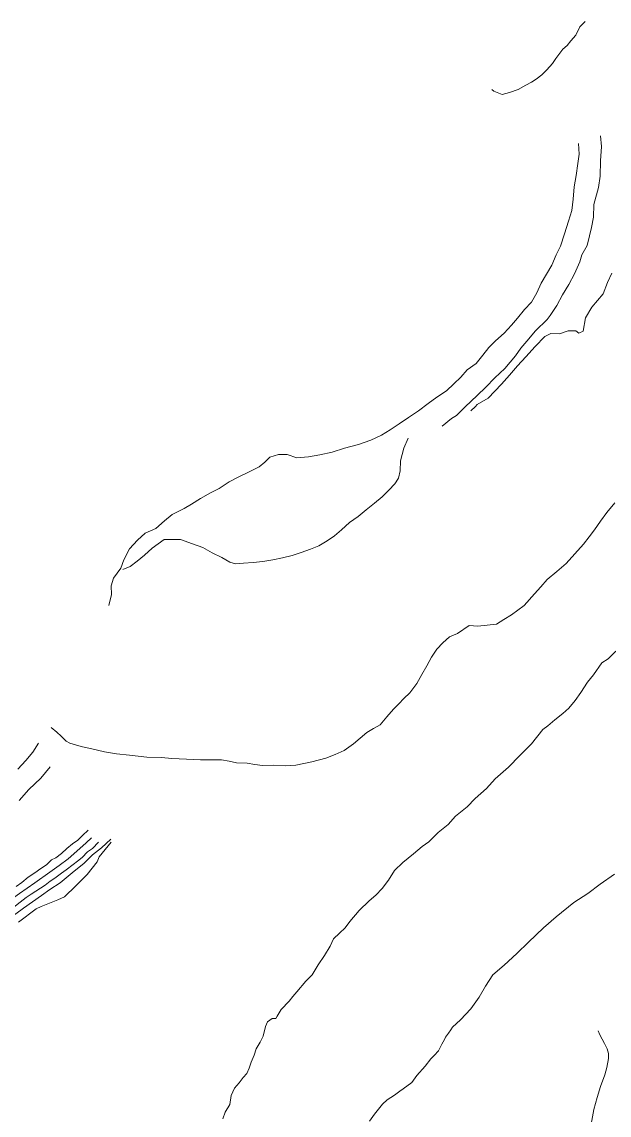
# Model space of a CAD drawing. Extents: x 683321 to 688873, y 7661944 to 7668387.
# Drawn here: x 685194.4 to 685431.5, y 7667443.6 to 7667884.7 of the extents above; entities that cross this region are included whole.
import ezdxf

# ---------------------------------------------------------------- set-up
doc = ezdxf.new("R2010")
doc.units = 0
doc.header["$MEASUREMENT"] = 0
doc.layers.add('01 CRESTA_Line', color=3, linetype='Continuous', lineweight=20)

msp = doc.modelspace()

# ---------------------------------------------------------------- linework, layer by layer
at = {"layer": '01 CRESTA_Line'}
for points in [[(685421.79, 7667884.8, 4401.81), (685419.66, 7667882.72, 4401.23), (685418.02, 7667879.24, 4401.18), (685416.08, 7667876.99, 4401.42), (685414.54, 7667875.1, 4401.26), (685412.79, 7667873.6, 4401.15), (685409.95, 7667869.86, 4401.42), (685408.67, 7667867.89, 4401.46), (685406.42, 7667865.35, 4401.43), (685404.28, 7667863.32, 4401.72), (685402.09, 7667861.52, 4402.18), (685400.17, 7667860.34, 4401.92), (685397.88, 7667859.07, 4401.47), (685394.84, 7667857.34, 4401.65), (685391.26, 7667856.2, 4401.86), (685388.27, 7667855.43, 4401.62), (685384.93, 7667856.69, 4401.02), (685384.1, 7667857.36, 4400.77)], [(685428.07, 7667838.74, 4377.53), (685428.46, 7667834.41, 4377.21), (685428.03, 7667828.64, 4377.03), (685427.84, 7667822.35, 4376.94), (685427.24, 7667817.87, 4376.48), (685425.29, 7667811.01, 4376.56), (685425.14, 7667805.91, 4376.36), (685424.45, 7667801.7, 4376.19), (685423.57, 7667798.34, 4376.11), (685422.6, 7667794.44, 4375.94), (685420.44, 7667790.64, 4376.14), (685419.7, 7667787.84, 4375.75), (685417.58, 7667782.96, 4375.66), (685415.2, 7667778.76, 4375.43), (685412.67, 7667774.55, 4375.09), (685410.35, 7667770.27, 4375.13), (685407.75, 7667766.18, 4374.93), (685406.46, 7667764.65, 4374.85), (685401.85, 7667759.95, 4374.74), (685398.24, 7667755.79, 4374.43), (685395.87, 7667752.95, 4374.42), (685393.76, 7667749.91, 4373.88), (685389.34, 7667744.75, 4373.49), (685385.37, 7667741.02, 4373.47), (685381.71, 7667737.27, 4373.45), (685378.19, 7667733.9, 4373.22), (685373.34, 7667729.32, 4373.22), (685369.93, 7667725.89, 4372.92), (685367.84, 7667724.63, 4372.72), (685364.11, 7667721.56, 4372.39)], [(685419.16, 7667835.64, 4380.7), (685419.46, 7667831.23, 4380.72), (685418.88, 7667827.47, 4380.78), (685418.14, 7667822.66, 4380.37), (685417.43, 7667818.05, 4380.1), (685416.99, 7667813.11, 4379.88), (685416.39, 7667808.5, 4379.68), (685415.05, 7667804.3, 4379.76), (685413.48, 7667799.14, 4379.44), (685411.93, 7667794.23, 4379.82), (685410.17, 7667790.72, 4379.27), (685408.38, 7667786.55, 4379.15), (685406.21, 7667782.92, 4379.18), (685404.05, 7667779.3, 4379.02), (685402.26, 7667775.37, 4378.71), (685400.15, 7667771.61, 4378.63), (685397.4, 7667768.62, 4378.45), (685394.48, 7667765.11, 4378.18), (685392.04, 7667762.3, 4378.03), (685389.1, 7667759.1, 4378.12), (685385.63, 7667755.96, 4378.04), (685382.92, 7667753.22, 4377.95), (685380.53, 7667750.13, 4377.67), (685377.77, 7667746.79, 4377.21), (685374.22, 7667744.21, 4377.36), (685371.6, 7667741.3, 4377.11), (685368.79, 7667738.56, 4376.86), (685365.89, 7667735.8, 4376.47), (685361.96, 7667733.29, 4376.57), (685358.52, 7667730.64, 4376.08), (685354.49, 7667727.73, 4375.7), (685350.49, 7667725.04, 4375.46), (685346.69, 7667722.48, 4375.23), (685343.1, 7667720.06, 4375.19), (685339.61, 7667717.88, 4375.21), (685335.28, 7667715.95, 4375.34), (685330.32, 7667714.15, 4375.6), (685324.74, 7667712.62, 4375.73), (685319.74, 7667711.07, 4375.45), (685314.67, 7667709.98, 4375.53), (685310.15, 7667709.23, 4375.64), (685305.42, 7667708.82, 4376.08), (685301.59, 7667710.18, 4377.25), (685297.98, 7667710.09, 4377.75), (685294.6, 7667709.09, 4377.8), (685292.55, 7667706.99, 4377.41), (685290.2, 7667705.16, 4376.47), (685286.22, 7667703.12, 4376.5), (685282.06, 7667701.05, 4376.25), (685278.15, 7667699.04, 4376.26), (685274.09, 7667696.46, 4376.03), (685270.58, 7667694.67, 4375.99), (685266.55, 7667692.38, 4375.86), (685262.96, 7667690.09, 4375.93), (685259.94, 7667688.27, 4376.06), (685255.13, 7667685.84, 4376.44), (685252.07, 7667683.4, 4376.49), (685248.46, 7667680.21, 4376.14), (685244.27, 7667678.33, 4376.64), (685241.08, 7667675.56, 4376.8), (685237.88, 7667671.99, 4376.74), (685235.54, 7667667.56, 4376.18), (685234.35, 7667664.29, 4375.35), (685231.46, 7667660.24, 4375.28), (685230.52, 7667657.1, 4374.81), (685230.62, 7667653.64, 4373.57), (685229.61, 7667649.17, 4373.01)], [(685432.62, 7667783.23, 4374.56), (685430.82, 7667779.48, 4374.68), (685429.07, 7667774.96, 4374.72), (685424.59, 7667769.55, 4374.07), (685421.98, 7667765.32, 4373.54), (685421.04, 7667759.93, 4372.56), (685419.23, 7667759.12, 4372.96), (685418.05, 7667759.98, 4373.56), (685414.94, 7667760.06, 4374.11), (685411.47, 7667758.8, 4373.54), (685408.01, 7667758.91, 4373.16), (685405.52, 7667757.74, 4372.56), (685401.67, 7667753.64, 4372.66), (685397.83, 7667749.55, 4372.77), (685394.56, 7667745.87, 4372.61), (685391.28, 7667742.18, 4372.46), (685388.01, 7667738.49, 4372.3), (685385.33, 7667735.68, 4372.59), (685382.65, 7667732.86, 4372.88), (685378.3, 7667730.31, 4373.89), (685377.52, 7667729.45, 4373.82), (685375.7, 7667727.68, 4373.57)], [(685235.17, 7667663.66, 4374.86), (685238.22, 7667664.89, 4374.86), (685240.92, 7667667.06, 4374.63), (685243.92, 7667669.54, 4374.71), (685247.01, 7667672.3, 4374.72), (685251.87, 7667675.87, 4374.79), (685258.52, 7667675.8, 4374.98), (685263.28, 7667674.11, 4374.88), (685267.53, 7667672.53, 4374.81), (685271.3, 7667670.47, 4374.9), (685275.18, 7667668.61, 4374.77), (685278.33, 7667666.69, 4374.77), (685280.73, 7667666.03, 4374.69), (685283.93, 7667666.21, 4374.61), (685287.86, 7667666.53, 4374.62), (685291.72, 7667666.94, 4374.64), (685295.75, 7667667.65, 4374.61), (685299.62, 7667668.44, 4374.63), (685303.56, 7667669.42, 4374.66), (685307.22, 7667670.54, 4374.72), (685311.01, 7667671.87, 4374.75), (685314.28, 7667673.31, 4374.72), (685317.68, 7667675.22, 4374.75), (685320.63, 7667677.24, 4374.89), (685323.5, 7667679.71, 4375.03), (685326.72, 7667682.64, 4375.11), (685330.23, 7667685.16, 4375.07), (685333.4, 7667687.8, 4375.04), (685336.76, 7667690.49, 4374.98), (685339.88, 7667693.04, 4374.95), (685342.58, 7667695.66, 4374.91), (685345.04, 7667698.26, 4374.96), (685346.46, 7667700.56, 4374.93), (685347.15, 7667703.48, 4374.9), (685347.29, 7667707.62, 4374.86), (685348.61, 7667712.62, 4374.91), (685350.36, 7667716.75, 4374.88)], [(685433.76, 7667690.62, 4373.16), (685430.52, 7667686.69, 4373.15), (685428.08, 7667683.18, 4373.17), (685425.64, 7667679.68, 4373.19), (685423.41, 7667676.83, 4373.31), (685421.18, 7667673.99, 4373.43), (685417.66, 7667670.08, 4373.34), (685414.14, 7667666.16, 4373.25), (685410.34, 7667662.91, 4373.38), (685406.53, 7667659.66, 4373.51), (685403.98, 7667656.75, 4373.51), (685401.43, 7667653.83, 4373.52), (685397.16, 7667649.13, 4374.01), (685392.03, 7667645.49, 4373.65), (685389.05, 7667643.59, 4373.44), (685386.07, 7667641.69, 4373.23), (685382.27, 7667641.29, 4373.19), (685378.47, 7667640.89, 4373.15), (685375.05, 7667641.08, 4373.38), (685370.3, 7667637.93, 4373.41), (685367.05, 7667636.58, 4373.48), (685364.44, 7667634.08, 4373.37), (685361.91, 7667631.62, 4373.35), (685359.85, 7667628.3, 4373.28), (685357.9, 7667624.81, 4373.23), (685355.87, 7667621.36, 4373.16), (685353.83, 7667617.68, 4372.88), (685351.09, 7667613.9, 4372.74), (685348.69, 7667611.67, 4372.58), (685346.56, 7667609.54, 4372.58), (685344.43, 7667607.4, 4372.58), (685341.76, 7667604.23, 4372.78), (685339.09, 7667601.06, 4372.99), (685336.42, 7667599.5, 4372.96), (685333.75, 7667597.95, 4372.92), (685331.02, 7667595.66, 4372.81), (685328.3, 7667593.38, 4372.69), (685324.53, 7667590.62, 4372.84), (685320.86, 7667589.13, 4372.99), (685317.19, 7667587.64, 4373.13), (685311.56, 7667586.11, 4373.41), (685308.29, 7667585.46, 4373.11), (685305.02, 7667584.81, 4372.81), (685300.95, 7667584.44, 4372.49), (685295.97, 7667584.82, 4372.53), (685291.61, 7667584.6, 4372.32), (685288.47, 7667585.07, 4372.79), (685285.33, 7667585.53, 4373.25), (685281.15, 7667585.73, 4372.9), (685278.07, 7667586.32, 4372.84), (685274.99, 7667586.91, 4372.77), (685270.79, 7667586.95, 4372.8), (685266.59, 7667586.98, 4372.82), (685260.95, 7667587.16, 4372.77), (685255, 7667587.45, 4372.53), (685250.83, 7667587.82, 4372.95), (685244.85, 7667588.04, 4373), (685241.35, 7667588.42, 4372.69), (685237.85, 7667588.8, 4372.37), (685232.68, 7667589.4, 4372.58), (685227.77, 7667590.12, 4372.42), (685222.65, 7667591.38, 4372.28), (685218.85, 7667592.17, 4372.49), (685216.55, 7667592.77, 4372.64), (685213.74, 7667593.65, 4372.81), (685212.33, 7667594.41, 4372.78), (685210.36, 7667596.44, 4372.37), (685208.55, 7667598.06, 4372.28), (685206.22, 7667600, 4371.77)], [(685275.5, 7667442.01, 4347.32), (685276.55, 7667444.77, 4347.62), (685278.39, 7667447.84, 4347.74), (685278.96, 7667451.42, 4348.44), (685280.24, 7667454.5, 4348.61), (685282.15, 7667456.64, 4348.2), (685283.83, 7667458.78, 4347.99), (685285.25, 7667460.39, 4348.09), (685286.15, 7667462.54, 4348.19), (685286.98, 7667464.94, 4348.42), (685288.18, 7667467.71, 4348.31), (685289.06, 7667470.26, 4348.46), (685290.63, 7667472.97, 4348.24), (685291.85, 7667475.36, 4348.4), (685292.76, 7667479.35, 4348.06), (685293.62, 7667481.15, 4348.84), (685295.51, 7667482.56, 4348.72), (685296.98, 7667482.51, 4348.99), (685297.55, 7667483.49, 4349.4), (685299.06, 7667486.25, 4349.49), (685302.33, 7667489.61, 4348.14), (685303.76, 7667491.48, 4348.7), (685305.42, 7667493.34, 4348.89), (685309.07, 7667497.57, 4347.87), (685311.66, 7667500.22, 4347.97), (685314.01, 7667504.17, 4348.17), (685316.6, 7667508, 4348.07), (685318.86, 7667511.7, 4347.69), (685320.27, 7667514.65, 4348.25), (685322.65, 7667516.98, 4348.44), (685324.95, 7667519.12, 4348.31), (685326.83, 7667521.72, 4348.34), (685330.58, 7667526.07, 4347.99), (685334.68, 7667530, 4347.79), (685337.34, 7667532.32, 4347.61), (685339.82, 7667534.97, 4347.83), (685342.47, 7667538.38, 4348.14), (685344.86, 7667542.26, 4348.39), (685348.18, 7667545.52, 4348.3), (685352.58, 7667548.98, 4347.85), (685355.97, 7667551.92, 4347.77), (685358.79, 7667553.89, 4347.81), (685362.55, 7667557.55, 4347.71), (685366.48, 7667560.88, 4347.83), (685369.46, 7667564.15, 4347.95), (685374.22, 7667567.98, 4347.96), (685377.37, 7667571.26, 4347.97), (685381.96, 7667575.41, 4348.15), (685385.55, 7667579.22, 4348.18), (685390.93, 7667583.95, 4348.23), (685395.45, 7667588.64, 4348.66), (685400.17, 7667593.37, 4348.58), (685404.74, 7667599.18, 4348.69), (685406.71, 7667600.64, 4348.83), (685409.61, 7667603.08, 4348.91), (685412.77, 7667605.65, 4348.96), (685415.24, 7667607.77, 4349.31), (685417.76, 7667610.8, 4349.52), (685420.04, 7667614.13, 4349.87), (685422.78, 7667618.2, 4349.83), (685425.17, 7667621.15, 4349.8), (685428.59, 7667626.05, 4349.95), (685431.09, 7667627.64, 4350.09), (685434.17, 7667630.79, 4350.26)], [(685201.11, 7667593.65, 4370.2), (685198.86, 7667590.02, 4369.84), (685195.98, 7667586.69, 4369.9), (685192.85, 7667583.18, 4369.68)], [(685205.91, 7667584.09, 4366.77), (685202.11, 7667579.48, 4366.53), (685197.3, 7667574.92, 4366.25), (685193.33, 7667570.48, 4366.15)], [(685192.2, 7667535.87, 4351.12), (685194.45, 7667537.45, 4351.22), (685196.97, 7667539.54, 4351.65), (685199.66, 7667541.26, 4351.5), (685202.13, 7667543.03, 4351.62), (685204.36, 7667544.51, 4351.68), (685206.47, 7667546.63, 4352.09), (685208.11, 7667547.36, 4352.04), (685210.39, 7667549.11, 4352.04), (685212.59, 7667551.11, 4351.81), (685214.82, 7667552.96, 4352.03), (685217.02, 7667554.48, 4351.82), (685218.87, 7667556.33, 4351.76), (685221.27, 7667558.55, 4351.71)], [(685165.07, 7667507.47, 4347.29), (685168.67, 7667512.14, 4347.38), (685172.62, 7667516.47, 4347.46), (685176.97, 7667520.31, 4347.54), (685180.6, 7667523.21, 4347.58), (685185.17, 7667526.82, 4347.79), (685189.76, 7667530.27, 4348.01), (685193.49, 7667532.95, 4348.19), (685199.69, 7667537.28, 4348.44), (685205.79, 7667541.6, 4348.41), (685209.47, 7667544.24, 4348.55), (685213.18, 7667547, 4348.62), (685216.69, 7667550.03, 4348.72), (685220.34, 7667553.42, 4348.71), (685222.54, 7667555.5, 4348.87)], [(685225.31, 7667553.73, 4349.07), (685222.92, 7667551.16, 4349.04), (685220.97, 7667549.82, 4348.82), (685218.78, 7667547.47, 4348.74), (685216.94, 7667546, 4348.82), (685215.17, 7667544.68, 4348.71), (685212.38, 7667542.55, 4348.79), (685210.5, 7667541.23, 4348.66), (685207.81, 7667539.2, 4348.53), (685205.92, 7667537.99, 4348.62), (685203.79, 7667536.41, 4348.66), (685201.94, 7667535.13, 4348.61), (685200.05, 7667533.95, 4348.55), (685198.16, 7667532.71, 4348.45), (685196.22, 7667531.37, 4348.32), (685193.73, 7667529.46, 4348.26), (685191.92, 7667528.01, 4348.16), (685189.92, 7667526.54, 4348.14), (685188.07, 7667525.07, 4348.12), (685185.92, 7667524.3, 4347.98), (685184.66, 7667522.63, 4347.87)], [(685230.29, 7667554.89, 4349.66), (685226.56, 7667551.47, 4349.42), (685223, 7667548.56, 4349.34), (685219.64, 7667545.29, 4349.65), (685214.77, 7667541.34, 4349.56), (685209.85, 7667537.28, 4349.45), (685205.75, 7667534.55, 4349.47), (685202.39, 7667532.18, 4349.27), (685198.74, 7667529.64, 4349.22), (685195.09, 7667527.1, 4348.83), (685192.05, 7667524.84, 4348.82), (685188.73, 7667522.75, 4348.72), (685185.02, 7667519.92, 4348.52)], [(685230.52, 7667553.75, 4349.65), (685225.64, 7667547.83, 4350.29), (685224.85, 7667545.7, 4349.23), (685220.81, 7667540.67, 4349.54), (685216.22, 7667536.13, 4349.29), (685211.68, 7667531.64, 4349.5), (685209, 7667530.41, 4348.42), (685202.24, 7667527.77, 4350.17), (685200.27, 7667526.75, 4349.68), (685193.14, 7667521.46, 4350.18)], [(685433.64, 7667540.82, 4317.49), (685427.93, 7667536.82, 4317.59), (685422.97, 7667532.93, 4317.52), (685417.3, 7667529.33, 4318.07), (685410.15, 7667523.53, 4318.44), (685405.08, 7667519.19, 4318.35), (685398.93, 7667513.33, 4318.71), (685394.22, 7667508.79, 4318.58), (685389.17, 7667504.05, 4318.65), (685384.51, 7667500.16, 4318.42), (685381.65, 7667495.57, 4318.52), (685378.99, 7667491.15, 4318.21), (685375.68, 7667486.41, 4318.49), (685371.45, 7667481.95, 4318.4), (685368.31, 7667479.01, 4317.87), (685367.6, 7667477.96, 4317.66), (685366.67, 7667476.67, 4317.72), (685365.51, 7667474.97, 4318.26), (685365.08, 7667474.09, 4318.62), (685364.01, 7667472.22, 4318.66), (685362.65, 7667469.46, 4318.38), (685360.89, 7667467.64, 4318.17), (685359.52, 7667466.23, 4318.47), (685357.19, 7667463.34, 4318.31), (685353.92, 7667459.49, 4318.12), (685351.83, 7667456.71, 4318.29), (685348.42, 7667454.24, 4317.99), (685347.07, 7667453.17, 4318.67), (685344.83, 7667451.61, 4318.39), (685341.95, 7667449.73, 4318.05), (685340.02, 7667448.04, 4318.1), (685338.37, 7667446, 4318.05), (685336.85, 7667443.91, 4317.75), (685334.82, 7667441.15, 4318.36)], [(685424.26, 7667439.86, 4283.63), (685425.31, 7667445.87, 4283.45), (685426.67, 7667450.67, 4284.61), (685428.08, 7667455.17, 4285.08), (685429.77, 7667459.82, 4285.71), (685430.58, 7667462.73, 4286.28), (685431.28, 7667466.38, 4286.86), (685431.24, 7667468.47, 4287.29), (685430.69, 7667470.31, 4287.73), (685429.65, 7667472.49, 4288.27), (685427.82, 7667475.9, 4288.88), (685427.11, 7667477.63, 4289.2)]]:
    msp.add_polyline3d(points, dxfattribs=at)

doc.saveas('drawing.dxf')
